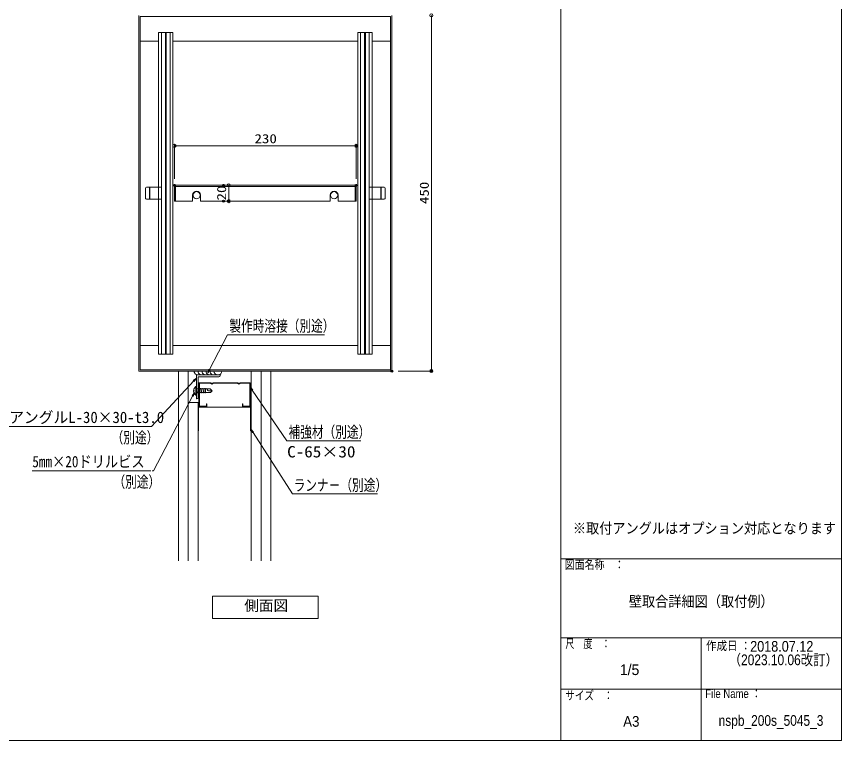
# Model space of a CAD drawing. Units: millimetres, scale not verified. Extents: x -1000 to 1000, y -692 to 693.
# Drawn here: x -43 to 1000, y -692 to 224 of the extents above; entities that cross this region are included whole.
import ezdxf
from ezdxf.enums import TextEntityAlignment as Align

# ---------------------------------------------------------------- set-up
doc = ezdxf.new("R2010")
doc.units = ezdxf.units.MM
doc.header["$LTSCALE"] = 5
doc.header["$PDMODE"] = 32
doc.header["$PDSIZE"] = 2.5
for name, color, linetype, lineweight in [('0-1_zumenwaku', 5, 'Continuous', 9), ('0-2_moji', 2, 'Continuous', 9), ('0-3_10ユーザー', 1, 'Continuous', 9), ('0-6__0-0_', 7, 'Continuous', 9), ('0-7__0-1_', 4, 'Continuous', 9), ('0-9_0', 1, 'Continuous', 9), ('0-B_6文字', 2, 'Continuous', 9)]:
    doc.layers.add(name, color=color, linetype=linetype, lineweight=lineweight)
doc.layers.add('0-A_DEFPOINTS', color=7, linetype='Continuous')
doc.styles.add('ＭＳ ゴシック', font='')
doc.styles.add('ＭＳ Ｐゴシック', font='')
doc.styles.get('ＭＳ ゴシック').set_extended_font_data('MS Gothic')
doc.styles.get('ＭＳ Ｐゴシック').set_extended_font_data('MS PGothic')

# ---------------------------------------------------------------- blocks, each defined once
blk = doc.blocks.new('_ORIGIN')
at = {"layer": '0-9_0'}
blk.add_line((0, 0), (-5, 0), dxfattribs=at)
blk.add_circle((0, 0), 2.5, dxfattribs=at)
blk = doc.blocks.new('MLeader3')
at = {"layer": '0-B_6文字'}
blk.add_line((253.109, -298.071), (255.808, -302.28), dxfattribs=at)
at = {"layer": '0-B_6文字', "color": 1}
blk.add_line((307.409, -379.958), (413.011, -379.958), dxfattribs=at)
at = {"layer": '0-B_6文字'}
blk.add_lwpolyline([(255.106, -302.73), (253.109, -298.071), (256.509, -301.83)], dxfattribs=at)
at = {"layer": '0-B_6文字', "color": 1}
blk.add_lwpolyline([(255.808, -302.28), (305.609, -379.958), (307.409, -379.958)], dxfattribs=at)
at = {"layer": '0-B_6文字', "style": 'ＭＳ ゴシック', "width": 0.75}
blk.add_text('ランナ－（別途）', height=14.44, dxfattribs=at).set_placement((307.091, -380.333), align=Align.BOTTOM_LEFT)
blk = doc.blocks.new('MLeader4')
at = {"layer": '0-B_6文字'}
blk.add_line((252.002, -244.368), (254.807, -248.506), dxfattribs=at)
at = {"layer": '0-B_6文字', "color": 1}
blk.add_line((300.12, -312.693), (392.09, -312.693), dxfattribs=at)
at = {"layer": '0-B_6文字'}
blk.add_lwpolyline([(254.118, -248.974), (252.002, -244.368), (255.497, -248.039)], dxfattribs=at)
at = {"layer": '0-B_6文字', "color": 1}
blk.add_lwpolyline([(254.807, -248.506), (298.32, -312.693), (300.12, -312.693)], dxfattribs=at)
at = {"layer": '0-B_6文字', "style": 'ＭＳ ゴシック'}
for s, width, p in [('補強材（別途）', 0.75, (300.57, -313.068)), ('C-65×30', 1.1, (298.856, -338.068))]:
    blk.add_text(s, height=14.44, dxfattribs=dict(at, width=width)).set_placement(p, align=Align.BOTTOM_LEFT)
blk = doc.blocks.new('MLeader5')
at = {"layer": '0-B_6文字'}
blk.add_line((181.599, -251.622), (179.28, -256.052), dxfattribs=at)
at = {"layer": '0-B_6文字', "color": 1}
blk.add_line((-23.484, -350.703), (126.246, -350.703), dxfattribs=at)
blk.add_lwpolyline([(179.28, -256.052), (129.738, -350.703), (127.938, -350.703)], dxfattribs=at)
at = {"layer": '0-B_6文字'}
blk.add_lwpolyline([(178.542, -255.665), (181.599, -251.622), (180.018, -256.438)], dxfattribs=at)
at = {"layer": '0-B_6文字', "style": 'ＭＳ ゴシック'}
for s, height, width, p in [('5mm×20ドリルビス', 14.43, 0.85, (-23.507, -350.531)), ('（別途）', 14.44, 0.75, (79.168, -376.131))]:
    blk.add_text(s, height=height, dxfattribs=dict(at, width=width)).set_placement(p, align=Align.BOTTOM_LEFT)
blk = doc.blocks.new('MLeader6')
at = {"layer": '0-B_6文字'}
blk.add_line((184.044, -233.288), (180.655, -236.965), dxfattribs=at)
at = {"layer": '0-B_6文字', "color": 1}
blk.add_line((-107.541, -294.742), (126.227, -294.742), dxfattribs=at)
blk.add_lwpolyline([(180.655, -236.965), (127.394, -294.742), (125.594, -294.742)], dxfattribs=at)
at = {"layer": '0-B_6文字'}
blk.add_lwpolyline([(180.042, -236.4), (184.044, -233.288), (181.268, -237.53)], dxfattribs=at)
at = {"layer": '0-B_6文字', "style": 'ＭＳ ゴシック'}
for s, height, width, p in [('※取付アングルL-30×30-t3.0', 14.43, 0.95, (-108.913, -294.518)), ('（別途）', 14.44, 0.75, (76.824, -320.118))]:
    blk.add_text(s, height=height, dxfattribs=dict(at, width=width)).set_placement(p, align=Align.BOTTOM_LEFT)
blk = doc.blocks.new('MLeader9')
at = {"layer": '0-B_6文字', "color": 1}
blk.add_line((225.273, -178.447), (346.043, -178.447), dxfattribs=at)
at = {"layer": '0-B_6文字'}
blk.add_line((198.33, -226.824), (200.636, -222.387), dxfattribs=at)
at = {"layer": '0-B_6文字', "color": 1}
blk.add_lwpolyline([(200.636, -222.387), (223.473, -178.447), (225.273, -178.447)], dxfattribs=at)
at = {"layer": '0-B_6文字'}
blk.add_lwpolyline([(201.375, -222.772), (198.33, -226.824), (199.896, -222.003)], dxfattribs=at)
at = {"layer": '0-B_6文字', "style": 'ＭＳ ゴシック', "width": 0.75}
blk.add_text('製作時溶接（別途）', height=14.44, dxfattribs=at).set_placement((225.723, -178.822), align=Align.BOTTOM_LEFT)

msp = doc.modelspace()

# ---------------------------------------------------------------- linework, layer by layer
at = {"layer": '0-1_zumenwaku'}
for p, q in [((645.081, 693.093), (645.081, -691.907)), ((645.081, -461.907), (1000.081, -461.907)), ((645.081, -561.907), (1000.081, -561.907)), ((822.581, -561.907), (822.581, -691.907)), ((645.081, -626.907), (1000.081, -626.907))]:
    msp.add_line(p, q, dxfattribs=at)
msp.add_lwpolyline([(-999.919, -691.907), (1000.081, -691.907), (1000.081, 693.093), (-999.919, 693.093)], close=True, dxfattribs=at)
at = {"layer": '0-2_moji'}
msp.add_lwpolyline([(204.627, -509.39), (337.96, -509.39), (337.96, -537.511), (204.627, -537.511)], close=True, dxfattribs=at)
at = {"layer": '0-3_10ユーザー'}
for p, q in [((481.294, 221.593), (481.294, -220.407)), ((156.294, 18.593), (156.294, 62.593)), ((160.294, 60.593), (382.294, 60.593)), ((386.294, 18.593), (386.294, 62.593)), ((226.453, 10.593), (226.931, 10.593)), ((224.931, 6.593), (224.931, -5.407)), ((226.453, -9.407), (226.931, -9.407)), ((439.294, -224.407), (483.294, -224.407))]:
    msp.add_line(p, q, dxfattribs=at)
at = {"layer": '0-6__0-0_'}
for p, q in [((111.294, -224.407), (111.294, 225.593)), ((112.794, 224.093), (429.794, 224.093)), ((112.794, 224.093), (112.794, -222.907)), ((429.794, 224.093), (429.794, -222.907)), ((431.294, 225.593), (431.294, -224.407)), ((136.294, 204.093), (136.294, 193.093)), ((136.294, 204.093), (154.294, 204.093)), ((139.794, 204.093), (139.794, -202.907)), ((144.794, 204.093), (144.794, -202.907)), ((145.794, 204.093), (145.794, -202.907)), ((150.794, 204.093), (150.794, -202.907)), ((154.294, 204.093), (154.294, 193.093)), ((388.294, 204.093), (388.294, 193.093)), ((388.294, 204.093), (406.294, 204.093)), ((391.794, 204.093), (391.794, -202.907)), ((396.794, 204.093), (396.794, -202.907)), ((397.794, 204.093), (397.794, -202.907)), ((402.794, 204.093), (402.794, -202.907)), ((406.294, 204.093), (406.294, 193.093)), ((112.794, 193.093), (136.294, 193.093)), ((136.294, 193.093), (136.294, -191.907)), ((154.294, 193.093), (388.294, 193.093)), ((154.294, -191.907), (154.294, 193.093)), ((388.294, 193.093), (388.294, -191.907)), ((406.294, 193.093), (429.794, 193.093)), ((406.294, -191.907), (406.294, 193.093)), ((154.294, 17.259), (154.294, -16.074)), ((156.294, -9.407), (156.294, 10.593)), ((388.294, 17.259), (388.294, -16.074)), ((119.794, 7.093), (119.794, -5.907)), ((120.794, 8.093), (139.794, 8.093)), ((124.794, 8.093), (124.794, -6.907)), ((125.294, 8.093), (125.294, -6.907)), ((139.794, 8.093), (139.794, -6.907)), ((421.794, 8.093), (402.794, 8.093)), ((402.794, 8.093), (402.794, -6.907)), ((417.294, 8.093), (417.294, -6.907)), ((417.794, 8.093), (417.794, -6.907)), ((422.794, 7.093), (422.794, -5.907)), ((120.794, -6.907), (139.794, -6.907)), ((156.294, -9.407), (179.294, -9.407)), ((179.294, -1.907), (179.294, -9.407)), ((189.294, -1.907), (189.294, -9.407)), ((189.294, -9.407), (353.294, -9.407)), ((353.294, -1.907), (353.294, -9.407)), ((363.294, -1.907), (363.294, -9.407)), ((363.294, -9.407), (386.294, -9.407)), ((421.794, -6.907), (402.794, -6.907)), ((136.294, -191.907), (112.794, -191.907)), ((136.294, -191.907), (136.294, -202.907)), ((154.294, -191.907), (154.294, -202.907)), ((388.294, -191.907), (154.294, -191.907)), ((388.294, -191.907), (388.294, -202.907)), ((406.294, -191.907), (406.294, -202.907)), ((429.794, -191.907), (406.294, -191.907)), ((154.294, -202.907), (136.294, -202.907)), ((406.294, -202.907), (388.294, -202.907)), ((431.294, -224.407), (111.294, -224.407)), ((429.794, -222.907), (112.794, -222.907))]:
    msp.add_line(p, q, dxfattribs=at)
for points in [[(156.294, 10.593), (386.294, 10.593), (386.294, -9.407)], [(157.794, -9.407), (157.794, 9.093), (384.794, 9.093), (384.794, -9.407)]]:
    msp.add_lwpolyline(points, dxfattribs=at)
for centre in [(184.294, -1.907), (358.294, -1.907)]:
    msp.add_circle(centre, 4.5, dxfattribs=at)
for centre, radius, start, end in [((120.794, 7.093), 1, 90, 180), ((184.294, -1.907), 5, 0, 180), ((358.294, -1.907), 5, 0, 180), ((421.794, 7.093), 1, 0, 90), ((120.794, -5.907), 1, 180, 270), ((421.794, -5.907), 1, 270, 0)]:
    msp.add_arc(centre, radius, start, end, dxfattribs=at)
at = {"layer": '0-7__0-1_'}
for p, q in [((161.294, -224.407), (161.294, -464.599)), ((173.794, -224.407), (173.794, -464.599)), ((253.294, -224.407), (253.294, -464.599)), ((265.794, -224.407), (265.794, -464.599)), ((278.294, -224.407), (278.294, -464.599)), ((187.294, -239.407), (202.295, -239.407)), ((187.294, -269.407), (187.294, -239.407)), ((187.894, -239.808), (202.046, -239.808)), ((187.894, -269.007), (187.894, -239.808)), ((203.796, -240.408), (202.295, -239.407)), ((205.545, -239.808), (236.045, -239.808)), ((237.794, -240.408), (236.293, -239.407)), ((237.794, -240.408), (239.296, -239.407)), ((239.296, -239.407), (252.294, -239.407)), ((239.544, -239.808), (251.693, -239.808)), ((251.693, -239.808), (251.693, -269.007)), ((252.294, -269.407), (252.294, -239.407)), ((180.58, -249.945), (181.196, -249.945)), ((183.522, -243.871), (184.044, -243.871)), ((183.522, -243.871), (183.522, -254.98)), ((184.044, -243.871), (184.044, -254.98)), ((184.411, -247.05), (201.594, -247.05)), ((186.782, -246.267), (185.462, -251.744)), ((185.609, -252.527), (186.782, -246.267)), ((186.782, -246.267), (186.489, -247.05)), ((186.782, -246.267), (186.929, -247.05)), ((189.13, -246.267), (187.809, -251.744)), ((187.956, -252.527), (189.13, -246.267)), ((189.13, -246.267), (188.836, -247.05)), ((189.13, -246.267), (189.277, -247.05)), ((191.477, -246.267), (190.157, -251.744)), ((190.304, -252.527), (191.477, -246.267)), ((191.477, -246.267), (191.184, -247.05)), ((191.477, -246.267), (191.624, -247.05)), ((193.825, -246.267), (192.504, -251.744)), ((192.651, -252.527), (193.825, -246.267)), ((193.825, -246.267), (193.531, -247.05)), ((193.825, -246.267), (193.971, -247.05)), ((196.172, -246.267), (194.852, -251.744)), ((196.172, -246.267), (196.319, -247.05)), ((197.907, -247.934), (197.907, -247.096)), ((204.044, -249.499), (201.798, -251.744)), ((183.522, -254.98), (184.044, -254.98)), ((201.798, -251.744), (184.411, -251.744)), ((185.462, -251.744), (185.609, -252.527)), ((185.902, -251.744), (185.609, -252.527)), ((187.809, -251.744), (187.956, -252.527)), ((188.25, -251.744), (187.956, -252.527)), ((190.157, -251.744), (190.304, -252.527)), ((190.597, -251.744), (190.304, -252.527)), ((192.504, -251.744), (192.651, -252.527)), ((192.944, -251.744), (192.651, -252.527)), ((194.852, -251.744), (194.998, -252.527)), ((195.292, -251.744), (194.998, -252.527)), ((173.794, -264.407), (186.294, -264.407)), ((186.294, -264.407), (186.294, -464.599)), ((186.294, -299.907), (186.294, -269.907)), ((186.294, -269.907), (253.294, -269.907)), ((186.894, -299.907), (186.894, -270.307)), ((186.894, -270.307), (252.693, -270.307)), ((187.295, -269.407), (197.294, -269.407)), ((196.694, -269.007), (187.894, -269.007)), ((196.694, -269.007), (196.694, -266.073)), ((197.294, -266.073), (196.694, -266.073)), ((197.294, -269.407), (197.294, -266.073)), ((242.295, -269.407), (242.295, -266.073)), ((242.295, -266.073), (242.895, -266.073)), ((242.295, -269.407), (252.294, -269.407)), ((242.895, -269.007), (242.895, -266.073)), ((251.693, -269.007), (242.895, -269.007)), ((252.693, -299.907), (252.693, -270.307)), ((253.294, -299.907), (253.294, -269.907)), ((253.294, -299.907), (252.693, -299.907))]:
    msp.add_line(p, q, dxfattribs=at)
at = {"layer": '0-7__0-1_', "color": 3}
for p, q in [((184.044, -229.407), (184.044, -259.407)), ((184.044, -229.407), (214.044, -229.407)), ((214.044, -230.157), (214.044, -229.407)), ((186.294, -232.407), (186.294, -257.907)), ((187.044, -231.657), (212.544, -231.657)), ((184.794, -259.407), (184.044, -259.407))]:
    msp.add_line(p, q, dxfattribs=at)
at = {"layer": '0-7__0-1_'}
for points in [[(202.046, -239.808), (203.796, -240.973), (205.545, -239.808)], [(203.796, -240.408), (205.297, -239.407), (236.293, -239.407)], [(236.045, -239.808), (237.794, -240.973), (239.544, -239.808)], [(180.58, -248.906), (181.196, -248.906), (181.196, -249.945)], [(194.998, -252.527), (196.172, -246.267), (195.879, -247.05)], [(199.471, -249.499), (204.044, -249.499), (201.594, -247.05)]]:
    msp.add_lwpolyline(points, dxfattribs=at)
at = {"layer": '0-7__0-1_', "color": 7}
for centre, end in [((186.26, -224.407), 300.00003), ((191.26, -224.407), 300.00003), ((196.26, -224.407), 300.00003), ((201.26, -224.407), 300.00003), ((206.26, -224.407), 300.00003), ((211.26, -224.407), 0)]:
    msp.add_arc(centre, 5, 180, end, dxfattribs=at)
at = {"layer": '0-7__0-1_', "color": 3}
for centre, radius, start, end in [((187.044, -232.407), 0.75, 90, 180), ((212.544, -230.157), 1.5, 270, 0), ((184.794, -257.907), 1.5, 270, 0)]:
    msp.add_arc(centre, radius, start, end, dxfattribs=at)
at = {"layer": '0-7__0-1_'}
for centre, radius, start, end in [((187.249, -249.426), 6.689, 123.86023, 175.54333), ((187.249, -249.426), 6.689, 184.45665, 236.1398), ((184.411, -246.53), 0.52, 224.99953, 269.99965), ((199.471, -247.934), 1.565, 180, 270), ((184.411, -252.264), 0.52, 90, 134.99959)]:
    msp.add_arc(centre, radius, start, end, dxfattribs=at)
at = {"layer": '0-A_DEFPOINTS'}
for p in [(386.294, 60.593), (156.294, 10.593), (218.453, 10.593), (386.294, 10.593), (218.453, -9.407), (224.931, -9.407), (431.294, -224.407), (481.294, -224.407)]:
    msp.add_point(p, dxfattribs=at)

# ---------------------------------------------------------------- block references
at = {"layer": '0-3_10ユーザー', "xscale": 0.8, "yscale": 0.8}
for p, rotation in [((481.294, 225.593), 90), ((156.294, 60.593), 180), ((224.931, 10.593), 90), ((224.931, -9.407), 270), ((481.294, -224.407), 270)]:
    msp.add_blockref('_ORIGIN', p, dxfattribs=dict(at, rotation=rotation))
msp.add_blockref('_ORIGIN', (386.294, 60.593), dxfattribs=at)
at = {"layer": '0-B_6文字'}
for name in ['MLeader9', 'MLeader6', 'MLeader4', 'MLeader5', 'MLeader3']:
    msp.add_blockref(name, (0, 0), dxfattribs=at)

# ---------------------------------------------------------------- texts
at = {"layer": '0-1_zumenwaku', "style": 'ＭＳ Ｐゴシック'}
for s, width, p in [('図面名称\u3000：', 0.85, (649.985, -478.074)), ('尺\u3000度\u3000：', 0.75, (650.845, -578.074)), ('作成日 ：', 0.9, (828.676, -580.752)), ('サイズ\u3000：', 0.8, (650.615, -643.644)), ('File Name ：', 0.85, (827.825, -641.314))]:
    msp.add_text(s, height=10.85, dxfattribs=dict(at, width=width)).set_placement(p, align=Align.BOTTOM_LEFT)
at = {"layer": '0-2_moji', "style": 'ＭＳ Ｐゴシック'}
for s, width, p in [('※取付アングルはオプション対応となります', 0.9, (660.305, -434.146)), ('壁取合詳細図（取付例）', 0.9, (731.099, -526.757)), ('2018.07.12', 0.9, (884.554, -583.606)), ('（2023.10.06改訂）', 0.85, (857.329, -600.68)), ('A3', 0.95, (723.893, -678.593)), ('nspb_200s_5045_3', 0.85, (844.674, -677.418))]:
    msp.add_text(s, height=13.56, dxfattribs=dict(at, width=width)).set_placement(p, align=Align.BOTTOM_LEFT)
for s, p in [('側面図', (244.638, -532.064)), ('1/5', (719.706, -613.183))]:
    msp.add_text(s, height=13.56, dxfattribs=at).set_placement(p, align=Align.BOTTOM_LEFT)
at = {"layer": '0-3_10ユーザー', "color": 2, "style": 'ＭＳ ゴシック', "width": 1.2}
msp.add_text('230', height=11.55, dxfattribs=at).set_placement((257.579, 60.372), align=Align.BOTTOM_LEFT)
for s, p in [('450', (481.514, -13.122)), ('20', (225.152, -8.55))]:
    msp.add_text(s, height=11.55, rotation=90, dxfattribs=at).set_placement(p, align=Align.BOTTOM_LEFT)

doc.saveas('drawing.dxf')
